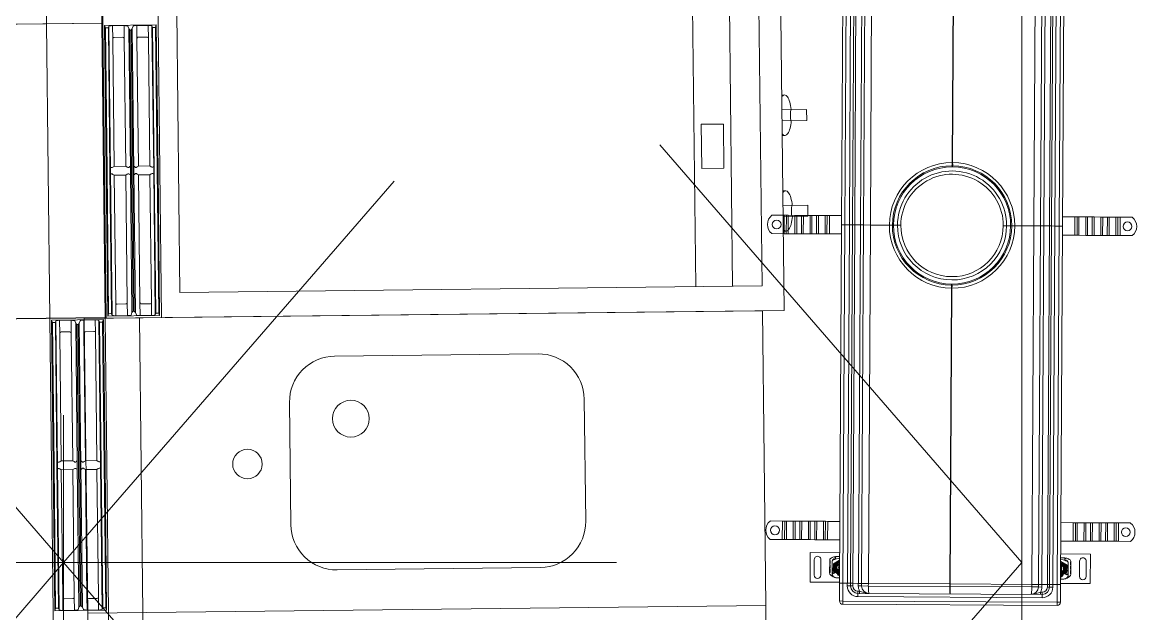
# Model space of a CAD drawing. Header units: millimetres. Extents: x -34838 to 729576, y -214038 to 121482.
# Drawn here: x 575730 to 577242, y -91217 to -90414 of the extents above; entities that cross this region are included whole.
import ezdxf

# ---------------------------------------------------------------- set-up
doc = ezdxf.new("R2010")
doc.units = ezdxf.units.MM
doc.header["$MEASUREMENT"] = 0
doc.linetypes.add('ШТРИХОВА 1_2', pattern=[1300, 750, -550])
doc.layers.add('0_Ном._пера__1', color=7, linetype='Continuous', lineweight=13)

msp = doc.modelspace()

# ---------------------------------------------------------------- linework, layer by layer
at = {"layer": '0_Ном._пера__1', "color": 7, "linetype": 'ШТРИХОВА 1_2', "lineweight": 13}
for p, q in [((574486.2, -89647.6), (575786.2, -91147.6)), ((575786.2, -89647.6), (575786.2, -91147.6)), ((575786.2, -89647.6), (575786.2, -91147.6)), ((577086.2, -91147.6), (575786.2, -89647.6)), ((577086.2, -89647.6), (575786.2, -91147.6)), ((577086.2, -91147.6), (577086.2, -89647.6)), ((575786.2, -91147.6), (574486.2, -91147.6)), ((574486.2, -92647.6), (575786.2, -91147.6)), ((575786.2, -91147.6), (574486.2, -91147.6)), ((575786.2, -92647.6), (575786.2, -91147.6)), ((575786.2, -92647.6), (575786.2, -91147.6)), ((575786.2, -91147.6), (577086.2, -91147.6)), ((577086.2, -91147.6), (575786.2, -92647.6)), ((577086.2, -92647.6), (575786.2, -91147.6)), ((575786.2, -91147.6), (577086.2, -91147.6)), ((577086.2, -91147.6), (577086.2, -92647.6))]:
    msp.add_line(p, q, dxfattribs=at)
at = {"layer": '0_Ном._пера__1', "color": 7, "linetype": 'Continuous', "lineweight": 13}
for p, q in [((576844.3, -90202.9), (576841.6, -90689.3)), ((576846.3, -90689.4), (576849, -90202.9)), ((576855, -90202.9), (576852.3, -90689.4)), ((576856.6, -90689.4), (576859.3, -90202.9)), ((576859.5, -90689.4), (576862.2, -90203)), ((576870, -90203), (576867.3, -90689.5)), ((576871.6, -90689.5), (576874.3, -90203)), ((576880.8, -90689.6), (576883.5, -90203.1)), ((576994.1, -90203.7), (576991.8, -90604.8)), ((576992.4, -90604.8), (576994.6, -90203.7)), ((577105.2, -90204.3), (577102.5, -90690.8)), ((577114.3, -90204.4), (577111.6, -90690.8)), ((577116, -90690.9), (577118.7, -90204.4)), ((577126.4, -90204.4), (577123.7, -90690.9)), ((577129.3, -90204.4), (577126.6, -90690.9)), ((577131, -90691), (577133.7, -90204.5)), ((577139.7, -90204.5), (577137, -90691)), ((577141.6, -90691), (577144.3, -90204.5)), ((575939.6, -90401), (575944, -90781)), ((576639.6, -90393.1), (576643.9, -90773)), ((576689.6, -90392.5), (576693.9, -90772.5)), ((576729.6, -90392), (576733.9, -90772)), ((576651.4, -90552.9), (576681.4, -90552.6)), ((576681.4, -90552.6), (576682.1, -90612.6)), ((576652.1, -90612.9), (576651.4, -90552.9)), ((576682.1, -90612.6), (576652.1, -90612.9)), ((576991.8, -90610.7), (576991.8, -90609.2)), ((576992.3, -90610.7), (576992.3, -90609.2)), ((576747.2, -90676.3), (576763.7, -90676.4)), ((576763.7, -90676.4), (576763.6, -90701.4)), ((576763.7, -90676.4), (576766.9, -90676.4)), ((576766.9, -90676.4), (576766.7, -90701.4)), ((576766.9, -90676.4), (576769.4, -90676.4)), ((576769.4, -90676.4), (576769.2, -90701.4)), ((576778.5, -90676.5), (576769.4, -90676.4)), ((576778.5, -90676.5), (576778.4, -90701.5)), ((576778.5, -90676.5), (576781, -90676.5)), ((576781, -90676.5), (576780.9, -90701.5)), ((576781, -90676.5), (576787.4, -90676.5)), ((576787.4, -90676.5), (576787.2, -90701.5)), ((576787.4, -90676.5), (576789.9, -90676.6)), ((576789.9, -90676.6), (576789.7, -90701.6)), ((576799.1, -90676.6), (576789.9, -90676.6)), ((576799.1, -90676.6), (576798.9, -90701.6)), ((576799.1, -90676.6), (576801.5, -90676.6)), ((576801.5, -90676.6), (576801.4, -90701.6)), ((576801.5, -90676.6), (576807.9, -90676.7)), ((576807.9, -90676.7), (576807.8, -90701.7)), ((576807.9, -90676.7), (576810.4, -90676.7)), ((576810.4, -90676.7), (576810.2, -90701.7)), ((576819.6, -90676.7), (576810.4, -90676.7)), ((576819.6, -90676.7), (576819.4, -90701.7)), ((576819.6, -90676.7), (576822, -90676.7)), ((576822, -90676.7), (576821.9, -90701.7)), ((576822, -90676.7), (576825.2, -90676.8)), ((576825.2, -90676.8), (576825.1, -90701.8)), ((576825.2, -90676.8), (576841.7, -90676.8)), ((577158.2, -90678.6), (577141.7, -90678.5)), ((577158, -90703.6), (577158.2, -90678.6)), ((577161.4, -90678.6), (577158.2, -90678.6)), ((577161.2, -90703.6), (577161.4, -90678.6)), ((577163.8, -90678.6), (577161.4, -90678.6)), ((577163.7, -90703.6), (577163.8, -90678.6)), ((577163.8, -90678.6), (577173, -90678.7)), ((577172.9, -90703.7), (577173, -90678.7)), ((577175.5, -90678.7), (577173, -90678.7)), ((577175.4, -90703.7), (577175.5, -90678.7)), ((577181.9, -90678.7), (577175.5, -90678.7)), ((577181.7, -90703.7), (577181.9, -90678.7)), ((577184.3, -90678.7), (577181.9, -90678.7)), ((577184.2, -90703.7), (577184.3, -90678.7)), ((577184.3, -90678.7), (577193.5, -90678.8)), ((577193.4, -90703.8), (577193.5, -90678.8)), ((577196, -90678.8), (577193.5, -90678.8)), ((577195.9, -90703.8), (577196, -90678.8)), ((577202.4, -90678.8), (577196, -90678.8)), ((577202.2, -90703.8), (577202.4, -90678.8)), ((577204.8, -90678.9), (577202.4, -90678.8)), ((577204.7, -90703.9), (577204.8, -90678.9)), ((577204.8, -90678.9), (577214, -90678.9)), ((577213.9, -90703.9), (577214, -90678.9)), ((577216.5, -90678.9), (577214, -90678.9)), ((577216.4, -90703.9), (577216.5, -90678.9)), ((577219.7, -90678.9), (577216.5, -90678.9)), ((577219.6, -90703.9), (577219.7, -90678.9)), ((577236.2, -90679), (577219.7, -90678.9)), ((576747.1, -90701.3), (576763.6, -90701.4)), ((576763.6, -90701.4), (576766.7, -90701.4)), ((576766.7, -90701.4), (576769.2, -90701.4)), ((576778.4, -90701.5), (576769.2, -90701.4)), ((576778.4, -90701.5), (576780.9, -90701.5)), ((576780.9, -90701.5), (576787.2, -90701.5)), ((576787.2, -90701.5), (576789.7, -90701.6)), ((576798.9, -90701.6), (576789.7, -90701.6)), ((576798.9, -90701.6), (576801.4, -90701.6)), ((576801.4, -90701.6), (576807.8, -90701.7)), ((576807.8, -90701.7), (576810.2, -90701.7)), ((576819.4, -90701.7), (576810.2, -90701.7)), ((576819.4, -90701.7), (576821.9, -90701.7)), ((576821.9, -90701.7), (576825.1, -90701.8)), ((576825.1, -90701.8), (576841.6, -90701.8)), ((576841.6, -90689.3), (576838.9, -91175.8)), ((576841.6, -90689.3), (576846.3, -90689.4)), ((576846.3, -90689.4), (576841.6, -90689.3)), ((576843.6, -91175.9), (576846.3, -90689.4)), ((576852.3, -90689.4), (576846.3, -90689.4)), ((576846.3, -90689.4), (576852.3, -90689.4)), ((576852.3, -90689.4), (576849.6, -91175.9)), ((576852.3, -90689.4), (576856.6, -90689.4)), ((576856.6, -90689.4), (576852.3, -90689.4)), ((576853.9, -91175.9), (576856.6, -90689.4)), ((576859.5, -90689.4), (576856.6, -90689.4)), ((576856.6, -90689.4), (576859.5, -90689.4)), ((576856.8, -91175.9), (576859.5, -90689.4)), ((576867.3, -90689.5), (576859.5, -90689.4)), ((576859.5, -90689.4), (576867.3, -90689.5)), ((576867.3, -90689.5), (576864.6, -91176)), ((576867.3, -90689.5), (576871.6, -90689.5)), ((576871.6, -90689.5), (576867.3, -90689.5)), ((576868.9, -91176), (576871.6, -90689.5)), ((576880.8, -90689.6), (576871.6, -90689.5)), ((576871.6, -90689.5), (576880.8, -90689.6)), ((576878.1, -91176.1), (576880.8, -90689.6)), ((576906.5, -90689.7), (576880.8, -90689.6)), ((576880.8, -90689.6), (576906.5, -90689.7)), ((576912.1, -90689.7), (576910.6, -90689.7)), ((576910.6, -90689.7), (576912.1, -90689.7)), ((576917.6, -90689.8), (576912.1, -90689.7)), ((576912.1, -90689.7), (576917.6, -90689.8)), ((576917.6, -90689.8), (576922.1, -90689.8)), ((576922.1, -90689.8), (576917.6, -90689.8)), ((577061.1, -90690.6), (577065.6, -90690.6)), ((577065.6, -90690.6), (577061.1, -90690.6)), ((577071.1, -90690.6), (577065.6, -90690.6)), ((577065.6, -90690.6), (577071.1, -90690.6)), ((577072.6, -90690.6), (577071.1, -90690.6)), ((577071.1, -90690.6), (577072.6, -90690.6)), ((577102.5, -90690.8), (577076.7, -90690.7)), ((577076.7, -90690.7), (577102.5, -90690.8)), ((577102.5, -90690.8), (577099.8, -91177.3)), ((577111.6, -90690.8), (577102.5, -90690.8)), ((577102.5, -90690.8), (577111.6, -90690.8)), ((577111.6, -90690.8), (577108.9, -91177.3)), ((577111.6, -90690.8), (577116, -90690.9)), ((577116, -90690.9), (577111.6, -90690.8)), ((577113.3, -91177.4), (577116, -90690.9)), ((577123.7, -90690.9), (577116, -90690.9)), ((577116, -90690.9), (577123.7, -90690.9)), ((577123.7, -90690.9), (577121, -91177.4)), ((577126.6, -90690.9), (577123.7, -90690.9)), ((577123.7, -90690.9), (577126.6, -90690.9)), ((577126.6, -90690.9), (577123.9, -91177.4)), ((577126.6, -90690.9), (577131, -90691)), ((577131, -90691), (577126.6, -90690.9)), ((577128.3, -91177.4), (577131, -90691)), ((577137, -90691), (577131, -90691)), ((577131, -90691), (577137, -90691)), ((577137, -90691), (577134.3, -91177.5)), ((577137, -90691), (577141.6, -90691)), ((577141.6, -90691), (577137, -90691)), ((577138.9, -91177.5), (577141.6, -90691)), ((577158, -90703.6), (577141.6, -90703.5)), ((577161.2, -90703.6), (577158, -90703.6)), ((577163.7, -90703.6), (577161.2, -90703.6)), ((577163.7, -90703.6), (577172.9, -90703.7)), ((577175.4, -90703.7), (577172.9, -90703.7)), ((577181.7, -90703.7), (577175.4, -90703.7)), ((577184.2, -90703.7), (577181.7, -90703.7)), ((577184.2, -90703.7), (577193.4, -90703.8)), ((577195.9, -90703.8), (577193.4, -90703.8)), ((577202.2, -90703.8), (577195.9, -90703.8)), ((577204.7, -90703.9), (577202.2, -90703.8)), ((577204.7, -90703.9), (577213.9, -90703.9)), ((577216.4, -90703.9), (577213.9, -90703.9)), ((577219.6, -90703.9), (577216.4, -90703.9)), ((577236, -90704), (577219.6, -90703.9)), ((576733.9, -90772), (575944, -90781)), ((576990.9, -90775.5), (576988.7, -91176.7)), ((576989.2, -91176.7), (576991.4, -90775.5)), ((576991, -90769.7), (576990.9, -90771.2)), ((576991.4, -90769.7), (576991.4, -90771.2)), ((576744.9, -91091.3), (576761.4, -91091.4)), ((576761.4, -91091.4), (576761.3, -91116.4)), ((576761.4, -91091.4), (576764.6, -91091.4)), ((576764.6, -91091.4), (576764.4, -91116.4)), ((576764.6, -91091.4), (576767.1, -91091.4)), ((576767.1, -91091.4), (576766.9, -91116.4)), ((576776.2, -91091.5), (576767.1, -91091.4)), ((576776.2, -91091.5), (576776.1, -91116.5)), ((576776.2, -91091.5), (576778.7, -91091.5)), ((576778.7, -91091.5), (576778.6, -91116.5)), ((576778.7, -91091.5), (576785.1, -91091.5)), ((576785.1, -91091.5), (576784.9, -91116.5)), ((576785.1, -91091.5), (576787.6, -91091.6)), ((576787.6, -91091.6), (576787.4, -91116.6)), ((576796.8, -91091.6), (576787.6, -91091.6)), ((576796.8, -91091.6), (576796.6, -91116.6)), ((576796.8, -91091.6), (576799.2, -91091.6)), ((576799.2, -91091.6), (576799.1, -91116.6)), ((576799.2, -91091.6), (576805.6, -91091.7)), ((576805.6, -91091.7), (576805.5, -91116.7)), ((576805.6, -91091.7), (576808.1, -91091.7)), ((576808.1, -91091.7), (576807.9, -91116.7)), ((576817.3, -91091.7), (576808.1, -91091.7)), ((576817.3, -91091.7), (576817.1, -91116.7)), ((576817.3, -91091.7), (576819.7, -91091.7)), ((576819.7, -91091.7), (576819.6, -91116.7)), ((576819.7, -91091.7), (576822.9, -91091.8)), ((576822.9, -91091.8), (576822.8, -91116.8)), ((576822.9, -91091.8), (576839.4, -91091.8)), ((577155.9, -91093.6), (577139.4, -91093.5)), ((577155.7, -91118.6), (577155.9, -91093.6)), ((577159.1, -91093.6), (577155.9, -91093.6)), ((577158.9, -91118.6), (577159.1, -91093.6)), ((577161.5, -91093.6), (577159.1, -91093.6)), ((577161.4, -91118.6), (577161.5, -91093.6)), ((577161.5, -91093.6), (577170.7, -91093.7)), ((577170.6, -91118.7), (577170.7, -91093.7)), ((577173.2, -91093.7), (577170.7, -91093.7)), ((577173.1, -91118.7), (577173.2, -91093.7)), ((577179.6, -91093.7), (577173.2, -91093.7)), ((577179.4, -91118.7), (577179.6, -91093.7)), ((577182, -91093.7), (577179.6, -91093.7)), ((577181.9, -91118.7), (577182, -91093.7)), ((577182, -91093.7), (577191.2, -91093.8)), ((577191.1, -91118.8), (577191.2, -91093.8)), ((577193.7, -91093.8), (577191.2, -91093.8)), ((577193.6, -91118.8), (577193.7, -91093.8)), ((577200.1, -91093.8), (577193.7, -91093.8)), ((577199.9, -91118.8), (577200.1, -91093.8)), ((577202.5, -91093.9), (577200.1, -91093.8)), ((577202.4, -91118.9), (577202.5, -91093.9)), ((577202.5, -91093.9), (577211.7, -91093.9)), ((577211.6, -91118.9), (577211.7, -91093.9)), ((577214.2, -91093.9), (577211.7, -91093.9)), ((577214.1, -91118.9), (577214.2, -91093.9)), ((577217.4, -91093.9), (577214.2, -91093.9)), ((577217.3, -91118.9), (577217.4, -91093.9)), ((577233.9, -91094), (577217.4, -91093.9)), ((576744.8, -91116.3), (576761.3, -91116.4)), ((576761.3, -91116.4), (576764.4, -91116.4)), ((576764.4, -91116.4), (576766.9, -91116.4)), ((576776.1, -91116.5), (576766.9, -91116.4)), ((576776.1, -91116.5), (576778.6, -91116.5)), ((576778.6, -91116.5), (576784.9, -91116.5)), ((576784.9, -91116.5), (576787.4, -91116.6)), ((576796.6, -91116.6), (576787.4, -91116.6)), ((576796.6, -91116.6), (576799.1, -91116.6)), ((576799.1, -91116.6), (576805.5, -91116.7)), ((576805.5, -91116.7), (576807.9, -91116.7)), ((576817.1, -91116.7), (576807.9, -91116.7)), ((576817.1, -91116.7), (576819.6, -91116.7)), ((576819.6, -91116.7), (576822.8, -91116.8)), ((576822.8, -91116.8), (576839.3, -91116.8)), ((577155.7, -91118.6), (577139.3, -91118.5)), ((577158.9, -91118.6), (577155.7, -91118.6)), ((577161.4, -91118.6), (577158.9, -91118.6)), ((577161.4, -91118.6), (577170.6, -91118.7)), ((577173.1, -91118.7), (577170.6, -91118.7)), ((577179.4, -91118.7), (577173.1, -91118.7)), ((577181.9, -91118.7), (577179.4, -91118.7)), ((577181.9, -91118.7), (577191.1, -91118.8)), ((577193.6, -91118.8), (577191.1, -91118.8)), ((577199.9, -91118.8), (577193.6, -91118.8)), ((577202.4, -91118.9), (577199.9, -91118.8)), ((577202.4, -91118.9), (577211.6, -91118.9)), ((577214.1, -91118.9), (577211.6, -91118.9)), ((577217.3, -91118.9), (577214.1, -91118.9)), ((577233.7, -91119), (577217.3, -91118.9)), ((576799.2, -91134.1), (576798.9, -91174.1)), ((576839.2, -91134.3), (576799.2, -91134.1)), ((576839.1, -91141.6), (576833, -91143.2)), ((577139.2, -91136), (577179.2, -91136.2)), ((577179.2, -91136.2), (577178.9, -91176.2)), ((576804.5, -91164.6), (576804.6, -91143.7)), ((576813.6, -91143.7), (576813.5, -91164.7)), ((576825.6, -91143.9), (576825.5, -91162.2)), ((576825.5, -91151.9), (576826, -91151.9)), ((576825.5, -91154.3), (576826, -91154.3)), ((576825.5, -91154.3), (576826, -91154.4)), ((576825.5, -91155), (576826, -91155)), ((576825.5, -91155.1), (576826, -91155.1)), ((576825.5, -91156.7), (576826, -91156.7)), ((576825.5, -91157.6), (576826, -91157.6)), ((576825.6, -91145), (576826.1, -91145)), ((576825.6, -91145), (576826.1, -91145)), ((576825.6, -91145.9), (576826.1, -91145.9)), ((576825.6, -91145.9), (576826.1, -91145.9)), ((576825.6, -91145.9), (576826.1, -91145.9)), ((576825.6, -91146.2), (576826.1, -91146.2)), ((576825.6, -91147.1), (576826.1, -91147.1)), ((576825.6, -91148), (576826.1, -91148)), ((576825.6, -91148.3), (576826.1, -91148.3)), ((576825.6, -91148.3), (576826.1, -91148.3)), ((576825.6, -91148.3), (576826.1, -91148.3)), ((576825.6, -91149.2), (576826.1, -91149.2)), ((576825.6, -91149.2), (576826.1, -91149.2)), ((576825.6, -91151), (576826.1, -91151)), ((576826, -91155), (576826.1, -91151)), ((576826, -91155), (576826, -91155.1)), ((576826, -91161.2), (576826, -91156.7)), ((576826.1, -91147.1), (576826.1, -91145)), ((576826.1, -91149.2), (576826.1, -91147.1)), ((576829, -91155), (576829.1, -91145.4)), ((576829, -91161), (576829, -91155)), ((576829.1, -91145.5), (576829.1, -91155)), ((576829.1, -91155), (576829.1, -91155.6)), ((576829.1, -91155.6), (576829.1, -91160.5)), ((576830.8, -91143.4), (576830.3, -91143.6)), ((576830.5, -91144), (576832.3, -91143.4)), ((576831.1, -91149.7), (576831, -91158.9)), ((576839.1, -91145.1), (576831.1, -91149.7)), ((576832.7, -91143.3), (576832.3, -91143.4)), ((576833.7, -91149.7), (576833.5, -91154.1)), ((576833.5, -91154.3), (576833.5, -91156.9)), ((576833.5, -91156.9), (576833.5, -91156.9)), ((576834, -91157.4), (576833.5, -91157.9)), ((576834, -91154.1), (576834.2, -91149.7)), ((576834, -91156.9), (576834, -91154.3)), ((576834, -91156.9), (576834, -91156.9)), ((576834, -91158), (576834, -91157.4)), ((576838, -91158.2), (576838.1, -91150.5)), ((577139.1, -91143.3), (577145.3, -91144.9)), ((577139.1, -91146.8), (577147.1, -91151.4)), ((577140, -91159.9), (577140.1, -91152.1)), ((577144.1, -91155.8), (577143.9, -91151.5)), ((577144.1, -91158.6), (577144.1, -91156)), ((577144.4, -91151.4), (577144.6, -91155.8)), ((577144.6, -91156), (577144.6, -91158.6)), ((577145.5, -91145), (577145.9, -91145.2)), ((577147.7, -91145.8), (577145.9, -91145.2)), ((577147.1, -91151.4), (577147, -91160.7)), ((577147.4, -91145.2), (577147.9, -91145.4)), ((577149, -91147.2), (577149, -91156.8)), ((577149, -91156.8), (577149, -91157.4)), ((577149, -91157.4), (577149, -91162.3)), ((577149.1, -91156.7), (577149.1, -91147.2)), ((577149.1, -91162.7), (577149.1, -91156.7)), ((577152.6, -91146.8), (577152.1, -91146.8)), ((577152.1, -91148.9), (577152.1, -91146.8)), ((577152.6, -91146.8), (577152.1, -91146.8)), ((577152.6, -91147.7), (577152.1, -91147.7)), ((577152.6, -91147.7), (577152.1, -91147.7)), ((577152.6, -91147.7), (577152.1, -91147.7)), ((577152.6, -91148), (577152.1, -91148)), ((577152.6, -91148.9), (577152.1, -91148.9)), ((577152.1, -91151), (577152.1, -91148.9)), ((577152.6, -91149.8), (577152.1, -91149.8)), ((577152.6, -91150.1), (577152.1, -91150.1)), ((577152.6, -91150.1), (577152.1, -91150.1)), ((577152.6, -91150.1), (577152.1, -91150.1)), ((577152.6, -91151), (577152.1, -91151)), ((577152.6, -91151), (577152.1, -91151)), ((577152.1, -91156.8), (577152.1, -91152.8)), ((577152.6, -91152.8), (577152.1, -91152.8)), ((577152.6, -91153.7), (577152.1, -91153.7)), ((577152.6, -91156.1), (577152.1, -91156.1)), ((577152.6, -91156.2), (577152.1, -91156.2)), ((577152.1, -91156.8), (577152.1, -91156.9)), ((577152.6, -91156.8), (577152.1, -91156.8)), ((577152.6, -91156.9), (577152.1, -91156.9)), ((577152.6, -91145.8), (577152.6, -91164)), ((577164.6, -91145.6), (577164.5, -91166.6)), ((577173.5, -91166.7), (577173.6, -91145.7)), ((576825.5, -91160.3), (576826, -91160.3)), ((576825.5, -91161.2), (576826, -91161.2)), ((576828.9, -91166.2), (576829, -91161)), ((576829.1, -91160.5), (576829.1, -91163.1)), ((576831, -91158.9), (576839, -91163.6)), ((576831.4, -91161.5), (576833.7, -91159.2)), ((576836, -91157.7), (576831.5, -91162)), ((576834, -91158.5), (576834, -91158)), ((576836.8, -91161.6), (576836.7, -91163.5)), ((576837.2, -91163.5), (576837.3, -91161.6)), ((577147, -91160.7), (577139, -91165.3)), ((577140.7, -91165.2), (577140.8, -91163.2)), ((577141.3, -91163.2), (577141.2, -91165.2)), ((577142.1, -91159.4), (577146.5, -91163.8)), ((577144.1, -91158.6), (577144.1, -91158.6)), ((577144.1, -91159.7), (577144.1, -91159.1)), ((577144.1, -91159.1), (577144.6, -91159.7)), ((577144.1, -91160.2), (577144.1, -91159.7)), ((577146.6, -91163.2), (577144.4, -91160.9)), ((577144.6, -91158.6), (577144.6, -91158.7)), ((577149, -91162.3), (577148.9, -91164.9)), ((577149, -91167.9), (577149.1, -91162.7)), ((577152.1, -91163), (577152.1, -91158.5)), ((577152.6, -91158.5), (577152.1, -91158.5)), ((577152.6, -91159.4), (577152.1, -91159.4)), ((577152.6, -91162.1), (577152.1, -91162.1)), ((577152.6, -91163), (577152.1, -91163)), ((576798.9, -91174.1), (576838.9, -91174.3)), ((576838.9, -91175.8), (576838.8, -91199.8)), ((576838.9, -91175.8), (576843.4, -91175.9)), ((576843.3, -91199.9), (576843.4, -91175.9)), ((576849.4, -91175.9), (576843.4, -91175.9)), ((576853.9, -91175.9), (576849.4, -91175.9)), ((576849.4, -91179.4), (576849.4, -91175.9)), ((576853.9, -91179.4), (576849.4, -91179.4)), ((576853.9, -91175.9), (576853.9, -91179.4)), ((576853.9, -91175.9), (576856.9, -91175.9)), ((576853.9, -91179.4), (576856.9, -91179.4)), ((576864.4, -91176), (576856.9, -91175.9)), ((576856.9, -91175.9), (576856.9, -91179.4)), ((576863.9, -91189.5), (576863.9, -91186.5)), ((576863.9, -91186.5), (576866.2, -91186.5)), ((576868.9, -91176), (576864.4, -91176)), ((576864.4, -91179.5), (576864.4, -91176)), ((576868.9, -91179.5), (576864.4, -91179.5)), ((576866.2, -91189.5), (576866.2, -91186.5)), ((576868.9, -91176), (576868.9, -91179.5)), ((576868.9, -91179.5), (576878, -91179.6)), ((576872.6, -91176), (576878.1, -91176.1)), ((576878.1, -91176.1), (576878, -91179.6)), ((576878, -91179.6), (576988.6, -91180.2)), ((576988.7, -91176.7), (576878.1, -91176.1)), ((576988.6, -91180.2), (576988.7, -91176.7)), ((576989.2, -91180.2), (576988.6, -91180.2)), ((576988.7, -91176.7), (576989.2, -91176.7)), ((576989.2, -91176.7), (577099.8, -91177.3)), ((576989.2, -91176.7), (576989.2, -91180.2)), ((577099.8, -91180.8), (576989.2, -91180.2)), ((577105.3, -91177.3), (577099.8, -91177.3)), ((577099.8, -91177.3), (577099.8, -91180.8)), ((577108.9, -91180.8), (577099.8, -91180.8)), ((577108.9, -91177.3), (577113.4, -91177.4)), ((577108.9, -91177.3), (577108.9, -91180.8)), ((577108.9, -91180.8), (577113.4, -91180.9)), ((577111.6, -91190.9), (577111.6, -91187.9)), ((577113.9, -91187.9), (577111.6, -91187.9)), ((577113.4, -91177.4), (577120.9, -91177.4)), ((577113.4, -91180.9), (577113.4, -91177.4)), ((577113.9, -91190.9), (577113.9, -91187.9)), ((577123.9, -91177.4), (577120.9, -91177.4)), ((577120.9, -91177.4), (577120.9, -91180.9)), ((577123.9, -91180.9), (577120.9, -91180.9)), ((577128.4, -91177.4), (577123.9, -91177.4)), ((577123.9, -91180.9), (577123.9, -91177.4)), ((577128.4, -91180.9), (577123.9, -91180.9)), ((577128.4, -91177.4), (577134.4, -91177.5)), ((577128.4, -91177.4), (577128.4, -91180.9)), ((577134.4, -91177.5), (577134.3, -91201.5)), ((577134.4, -91177.5), (577138.9, -91177.5)), ((577138.8, -91201.5), (577138.9, -91177.5)), ((577178.9, -91176.2), (577138.9, -91176)), ((576843.3, -91199.9), (576838.8, -91199.8)), ((576843.3, -91199.9), (577134.3, -91201.5)), ((576843.3, -91199.9), (576843.3, -91204.4)), ((576863.9, -91189.5), (576863.8, -91194)), ((577113.8, -91195.4), (576863.8, -91194)), ((576863.9, -91189.5), (577113.9, -91190.9)), ((577113.8, -91195.4), (577113.9, -91190.9)), ((577138.8, -91201.5), (577134.3, -91201.5)), ((577134.3, -91206), (577134.3, -91201.5)), ((577134.3, -91206), (576843.3, -91204.4))]:
    msp.add_line(p, q, dxfattribs=at)
for points in [[(576763.8, -90805.7), (575843.9, -90816.1), (575830.3, -89616.2), (576750.2, -89605.7)], [(576763.8, -90805.7), (575843.9, -90816.1), (575830.3, -89616.2), (576750.2, -89605.7)], [(574918, -90426.6), (575837.9, -90415.5), (575828.2, -89615.5), (574908.3, -89626.7)], [(574918, -90426.3), (575837.9, -90415.8), (575842.4, -90815.8), (574922.5, -90826.2)], [(576734.3, -90806), (575814.3, -90816.5), (575818.9, -91216.4), (576738.8, -91206)], [(574922.5, -90825.6), (575842.4, -90815.1), (575851.5, -91615.1), (574931.6, -91625.5)], [(576743.4, -91606), (575823.4, -91616.4), (575818.9, -91216.4), (576738.8, -91206)]]:
    msp.add_lwpolyline(points, close=True, dxfattribs=at)
for points in [[(575905.3, -89615.3), (575914.3, -90415.3)], [(575753.2, -89616.5), (575762.9, -90416.4)], [(575767.4, -90816.6), (575762.9, -90416.7)], [(575914.3, -90415.3), (575918.9, -90815.3)], [(575914.3, -90615.3), (575912, -90418), (575841.7, -90418.8)], [(575841.7, -90418.8), (575844, -90616.1)], [(575841.7, -90418.8), (575842.9, -90422), (575843.6, -90422.2), (575845, -90422.2), (575846.3, -90422.1), (575846.9, -90421.9), (575847.7, -90419.9), (575848.1, -90419.7), (575849.3, -90419.4), (575850.9, -90419.3), (575868.3, -90419)], [(575842.9, -90422), (575845.1, -90616.1)], [(575846.9, -90421.9), (575849.1, -90616)], [(575847.7, -90419.9), (575849.9, -90616)], [(575868.3, -90419), (575870.2, -90419.2), (575871.7, -90419.2), (575872.9, -90419.4), (575873.3, -90419.7), (575874.6, -90423.1), (575875, -90423.7), (575876.1, -90425), (575877, -90425)], [(575868.3, -90419), (575868.5, -90436.8)], [(575874.6, -90423.1), (575876.8, -90615.7)], [(575876.1, -90425), (575878.3, -90615.7)], [(575885.5, -90418.8), (575883.6, -90419), (575882.1, -90419.1), (575880.8, -90419.3), (575880.5, -90419.6), (575879.3, -90423), (575878.9, -90423.6), (575877.8, -90424.9), (575877, -90425)], [(575877.8, -90424.9), (575879.9, -90615.7)], [(575879.3, -90423), (575881.5, -90615.7)], [(575912, -90418), (575910.9, -90421.2), (575910.3, -90421.4), (575908.9, -90421.5), (575907.5, -90421.4), (575906.9, -90421.3), (575906.1, -90419.3), (575905.7, -90419), (575904.5, -90418.8), (575902.9, -90418.7), (575885.5, -90418.8)], [(575885.5, -90418.8), (575885.7, -90436.6)], [(575906.1, -90419.3), (575908.4, -90615.4)], [(575906.9, -90421.3), (575909.1, -90615.4)], [(575910.9, -90421.2), (575913.1, -90615.3)], [(576760.5, -90513.2), (576764.2, -90513.1)], [(576794.2, -90532.8), (576760.7, -90533.2)], [(576794.2, -90532.8), (576794.4, -90547.8), (576760.9, -90548.2)], [(576761.1, -90568.2), (576764.8, -90568.1)], [(575846.2, -90813.4), (575844, -90616.1)], [(575847.3, -90810.2), (575845.1, -90616.1)], [(575914.3, -90615.3), (575916.5, -90812.6), (575846.2, -90813.4)], [(575851.4, -90810.2), (575849.1, -90616)], [(575852.1, -90812.1), (575849.9, -90616)], [(575878.9, -90808.4), (575876.8, -90615.7)], [(575880.5, -90806.5), (575878.3, -90615.7)], [(575882.1, -90806.5), (575879.9, -90615.7)], [(575883.7, -90808.3), (575881.5, -90615.7)], [(575910.6, -90811.5), (575908.4, -90615.4)], [(575911.3, -90809.5), (575909.1, -90615.4)], [(575915.3, -90809.4), (575913.1, -90615.3)], [(576762, -90643.2), (576765.7, -90643.1)], [(576795.8, -90677.8), (576795.7, -90662.8), (576762.2, -90663.2)], [(576795.8, -90677.8), (576762.4, -90678.2)], [(576762.6, -90698.2), (576766.3, -90698.1)], [(575889.9, -90812.4), (575889.7, -90794.6)], [(575905.6, -90812.2), (575905.4, -90794.4)], [(575857.1, -90812.8), (575856.9, -90795)], [(575872.8, -90812.6), (575872.6, -90794.8)], [(575872.8, -90812.6), (575874.7, -90812.4), (575876.2, -90812.3), (575877.4, -90812.1), (575877.8, -90811.8), (575878.9, -90808.4), (575879.4, -90807.8), (575880.5, -90806.5), (575881.3, -90806.5)], [(575889.9, -90812.4), (575888, -90812.3), (575886.5, -90812.2), (575885.3, -90812), (575884.9, -90811.7), (575883.7, -90808.3), (575883.2, -90807.7), (575882.1, -90806.5), (575881.3, -90806.5)], [(575916.5, -90812.6), (575915.3, -90809.4), (575914.7, -90809.2), (575913.3, -90809.2), (575911.9, -90809.3), (575911.3, -90809.5), (575910.6, -90811.5), (575910.1, -90811.7), (575908.9, -90812), (575907.4, -90812.2), (575889.9, -90812.4)], [(575776.5, -91615.9), (575767.4, -90816)], [(575772, -91015.9), (575769.8, -90818.7), (575840.1, -90817.9)], [(575769.8, -90818.7), (575771, -90821.8), (575771.7, -90822), (575773, -90822.1), (575774.4, -90822), (575775, -90821.8), (575775.7, -90819.8), (575776.2, -90819.5), (575777.4, -90819.3), (575779, -90819.1), (575796.4, -90818.9)], [(575771, -90821.8), (575773.2, -91015.9)], [(575775, -90821.8), (575777.2, -91015.9)], [(575775.7, -90819.8), (575778, -91015.9)], [(575780.7, -90819.1), (575780.9, -90836.8)], [(575796.4, -90818.9), (575798.3, -90819), (575799.8, -90819.1), (575801, -90819.3), (575801.4, -90819.6), (575802.7, -90822.9), (575803.1, -90823.5), (575804.2, -90824.8), (575805, -90824.8)], [(575796.4, -90818.9), (575796.6, -90836.7)], [(575802.7, -90822.9), (575804.8, -91015.6)], [(575804.2, -90824.8), (575806.4, -91015.6)], [(575813.5, -90818.7), (575811.6, -90818.8), (575810.1, -90818.9), (575808.9, -90819.2), (575808.6, -90819.5), (575807.4, -90822.9), (575807, -90823.5), (575805.9, -90824.8), (575805, -90824.8)], [(575805.9, -90824.8), (575808, -91015.5)], [(575807.4, -90822.9), (575809.6, -91015.5)], [(575840.1, -90817.9), (575839, -90821), (575838.3, -90821.3), (575837, -90821.3), (575835.6, -90821.3), (575835, -90821.1), (575834.2, -90819.1), (575833.8, -90818.9), (575832.6, -90818.7), (575831, -90818.5), (575813.5, -90818.7)], [(575813.5, -90818.7), (575813.7, -90836.5)], [(575829.2, -90818.5), (575829.4, -90836.3)], [(575834.2, -90819.1), (575836.4, -91015.2)], [(575835, -90821.1), (575837.2, -91015.2)], [(575839, -90821), (575841.2, -91015.2)], [(575840.1, -90817.9), (575842.4, -91015.1)], [(575846.2, -90813.4), (575847.3, -90810.2), (575848, -90810), (575849.4, -90809.9), (575850.7, -90810), (575851.4, -90810.2), (575852.1, -90812.2), (575852.6, -90812.4), (575853.8, -90812.6), (575855.3, -90812.8), (575872.8, -90812.6)], [(575893.9, -91215.6), (575889.3, -90815.6)], [(575772, -91015.9), (575774.3, -91213.2), (575844.6, -91212.4)], [(575775.4, -91210.1), (575773.2, -91015.9)], [(575779.4, -91210), (575777.2, -91015.9)], [(575780.2, -91212), (575778, -91015.9)], [(575807, -91208.2), (575804.8, -91015.6)], [(575808.6, -91206.3), (575806.4, -91015.6)], [(575810.2, -91206.3), (575808, -91015.5)], [(575811.8, -91208.2), (575809.6, -91015.5)], [(575838.7, -91211.3), (575836.4, -91015.2)], [(575839.4, -91209.3), (575837.2, -91015.2)], [(575843.4, -91209.3), (575841.2, -91015.2)], [(575844.6, -91212.4), (575842.4, -91015.1)], [(575800.9, -91212.4), (575800.7, -91194.6)], [(575818, -91212.2), (575817.8, -91194.4)], [(575774.3, -91213.2), (575775.4, -91210.1), (575776.1, -91209.8), (575777.5, -91209.8), (575778.8, -91209.8), (575779.4, -91210), (575780.2, -91212), (575780.7, -91212.2), (575781.9, -91212.4), (575783.4, -91212.6), (575800.9, -91212.4)], [(575800.9, -91212.4), (575802.8, -91212.2), (575804.3, -91212.2), (575805.5, -91211.9), (575805.9, -91211.6), (575807, -91208.2), (575807.5, -91207.6), (575808.6, -91206.3), (575809.4, -91206.3)], [(575818, -91212.2), (575816.1, -91212.1), (575814.6, -91212), (575813.4, -91211.8), (575813, -91211.5), (575811.8, -91208.2), (575811.3, -91207.6), (575810.2, -91206.3), (575809.4, -91206.3)], [(575844.6, -91212.4), (575843.4, -91209.3), (575842.8, -91209.1), (575841.4, -91209), (575840, -91209.1), (575839.4, -91209.3), (575838.7, -91211.3), (575838.2, -91211.6), (575837, -91211.8), (575835.5, -91212), (575818, -91212.2)], [(575893.9, -91215.6), (575898.4, -91615.6)]]:
    msp.add_lwpolyline(points, dxfattribs=at)
for points in [[(575852.6, -90419.2), (575852.8, -90437), (575854.8, -90610), (575870.5, -90609.8), (575868.5, -90436.8, 0.414214), (575866.5, -90434.8), (575854.8, -90435, 0.539248), (575852.8, -90437)], [(575901.1, -90418.7), (575901.3, -90436.4), (575903.3, -90609.4), (575887.6, -90609.6), (575885.7, -90436.6, -0.414214), (575887.6, -90434.6), (575899.3, -90434.5, -0.539248), (575901.3, -90436.4)], [(575849.4, -90610, 0.670169), (575853, -90611.1), (575854.8, -90610)], [(575875.9, -90609.7, -0.670169), (575872.3, -90610.9), (575870.5, -90609.8)], [(575882.2, -90609.7, 0.670169), (575885.8, -90610.7), (575887.6, -90609.6)], [(575908.7, -90609.4, -0.670169), (575905.1, -90610.5), (575903.3, -90609.4)], [(575849.6, -90622, -0.670169), (575853.1, -90620.9), (575854.9, -90622)], [(575876, -90621.7, 0.670169), (575872.4, -90620.7), (575870.6, -90621.8)], [(575882.4, -90621.7, -0.670169), (575886, -90620.5), (575887.8, -90621.6)], [(575908.8, -90621.4, 0.670169), (575905.2, -90620.3), (575903.4, -90621.4)], [(575777.5, -91009.9, 0.670169), (575781.1, -91010.9), (575782.9, -91009.8)], [(575777.7, -91021.9, -0.670169), (575781.2, -91020.7), (575783, -91021.8)], [(575803.9, -91009.6, -0.670169), (575800.4, -91010.7), (575798.6, -91009.6)], [(575804.1, -91021.6, 0.670169), (575800.5, -91020.5), (575798.7, -91021.6)], [(575810.3, -91009.5, 0.670169), (575813.9, -91010.6), (575815.7, -91009.5)], [(575810.5, -91021.5, -0.670169), (575814, -91020.4), (575815.8, -91021.5)], [(575833.7, -91212), (575833.5, -91194.3), (575831.5, -91021.3), (575815.8, -91021.5), (575817.8, -91194.4, 0.414214), (575819.8, -91196.4), (575831.5, -91196.3, 0.539248), (575833.5, -91194.3)], [(575836.8, -91009.2, -0.670169), (575833.2, -91010.4), (575831.4, -91009.3)], [(575836.9, -91021.2, 0.670169), (575833.3, -91020.2), (575831.5, -91021.3)], [(575785.2, -91212.6), (575785, -91194.8), (575783, -91021.8), (575798.7, -91021.6), (575800.7, -91194.6, -0.414214), (575798.7, -91196.7), (575787, -91196.8, -0.539248), (575785, -91194.8)]]:
    msp.add_lwpolyline(points, format="xyb", dxfattribs=at)
at = {"layer": '0_Ном._пера__1', "color": 7, "linetype": 'Continuous', "lineweight": 13, "flags": 128}
for points in [[(576991.5, -90609.2), (576991.8, -90609.2)], [(576992.4, -90604.8), (576992.1, -90604.8), (576991.8, -90604.8)], [(576992.3, -90609.2), (576992.1, -90609.2), (576991.8, -90609.2)], [(576991.8, -90610.7), (576992.1, -90610.7), (576992.3, -90610.7)], [(576992.3, -90609.2), (576992.7, -90609.2)], [(576910.6, -90689.7), (576910.3, -90689.7), (576909.3, -90689.7), (576908, -90689.7), (576906.5, -90689.7)], [(576906.5, -90689.7), (576908.2, -90689.7), (576909.6, -90689.7), (576910.4, -90689.7), (576910.6, -90689.7)], [(577076.7, -90690.7), (577075.1, -90690.6), (577073.7, -90690.6), (577072.9, -90690.6), (577072.6, -90690.6)], [(577072.6, -90690.6), (577073, -90690.6), (577073.9, -90690.6), (577075.2, -90690.6), (577076.7, -90690.7)], [(576990.9, -90771.2), (576990.6, -90771.2)], [(576990.9, -90771.2), (576991.2, -90771.2), (576991.4, -90771.2)], [(576990.9, -90775.5), (576991.2, -90775.5), (576991.4, -90775.5)], [(576991.4, -90769.7), (576991.2, -90769.7), (576991, -90769.7)], [(576991.8, -90771.2), (576991.4, -90771.2)], [(576831.1, -91142.1), (576831, -91142.4), (576831, -91142.7), (576830.9, -91143), (576830.9, -91143.2), (576830.9, -91143.3)], [(576833.4, -91140.9), (576833.5, -91141.2), (576833.6, -91141.8), (576833.6, -91142.3), (576833.4, -91142.5), (576833.2, -91143)], [(576834.2, -91139.5), (576833.8, -91139.8)], [(577144, -91141.2), (577144.4, -91141.5)], [(576830.5, -91159.2), (576830.6, -91149.4)], [(576830.6, -91149.4), (576839.1, -91144.5)], [(576832.8, -91143.3), (576832.7, -91143.3)], [(576832.9, -91143.2), (576832.8, -91143.3)], [(576833, -91143.2), (576832.9, -91143.2)], [(576833.5, -91156.9), (576833.5, -91157.3), (576833.5, -91157.5), (576833.5, -91157.6), (576833.5, -91157.9), (576833.5, -91157.9), (576833.5, -91157.9)], [(576834, -91157.4), (576834, -91157.4), (576834, -91157.4), (576834, -91157.2), (576834, -91157.2), (576834, -91157.1), (576834, -91156.9)], [(576834.5, -91148.4), (576836.1, -91148.6)], [(576834.6, -91149), (576834.7, -91148.8), (576834.9, -91148.6)], [(576839.1, -91146.6), (576837.3, -91146.8), (576834.8, -91148.6)], [(576836.1, -91148.6), (576836, -91148.5), (576835.4, -91148.6), (576834.9, -91148.8), (576834.8, -91148.9)], [(576835.5, -91148.8), (576835.8, -91148.8), (576836.1, -91148.9)], [(576836.1, -91149), (576835.8, -91148.9), (576835.5, -91148.8)], [(576839.1, -91147.1), (576837.6, -91147.5), (576836.1, -91148.6)], [(576836.1, -91148.6), (576839.1, -91147.1)], [(576836.2, -91148.9), (576836.1, -91148.7), (576836.1, -91148.6)], [(576836.1, -91149), (576836.1, -91148.9)], [(576836.2, -91148.9), (576839.1, -91147.7)], [(576838.1, -91150.5), (576838.1, -91149.4)], [(577147.6, -91151.1), (577139.1, -91146.2)], [(577139.1, -91148.2), (577140.8, -91148.5), (577143.3, -91150.3)], [(577139.1, -91148.7), (577140.6, -91149.1), (577142.1, -91150.3)], [(577142.1, -91150.3), (577139.1, -91148.7)], [(577142, -91150.6), (577139.1, -91149.4)], [(577140.1, -91152.1), (577140.1, -91151.1)], [(577142, -91150.6), (577142, -91150.4), (577142.1, -91150.3)], [(577142.7, -91150.5), (577142.4, -91150.5), (577142, -91150.6)], [(577142.1, -91150.7), (577142, -91150.6)], [(577143.6, -91150.2), (577142.1, -91150.3)], [(577142.1, -91150.3), (577142.2, -91150.2), (577142.8, -91150.3), (577143.3, -91150.5), (577143.4, -91150.6)], [(577142.1, -91150.7), (577142.4, -91150.6), (577142.7, -91150.5)], [(577143.6, -91150.7), (577143.4, -91150.5), (577143.3, -91150.3)], [(577144.8, -91142.6), (577144.7, -91142.9), (577144.6, -91143.5), (577144.7, -91144), (577144.8, -91144.3), (577145, -91144.7)], [(577145.3, -91144.9), (577145.4, -91145)], [(577145.3, -91144.9), (577145.3, -91145)], [(577145.4, -91145), (577145.5, -91145)], [(577147.1, -91143.9), (577147.2, -91144.2), (577147.3, -91144.4), (577147.3, -91144.8), (577147.3, -91145), (577147.3, -91145)], [(577147.5, -91161), (577147.6, -91151.1)], [(576839, -91164.2), (576830.5, -91159.2)], [(576832.6, -91167.9), (576834, -91168.3), (576835.3, -91168.5), (576836, -91168.6), (576837.3, -91168.6)], [(576838, -91159.2), (576838, -91158.2)], [(577139, -91165.8), (577147.5, -91161)], [(577140, -91160.9), (577140, -91159.9)], [(577145.4, -91169.7), (577144, -91170), (577142.6, -91170.2), (577142, -91170.3), (577140.6, -91170.3)], [(577144.1, -91159.1), (577144.1, -91159.1), (577144.1, -91159.1), (577144.1, -91159), (577144.1, -91158.9), (577144.1, -91158.8), (577144.1, -91158.6)], [(577144.6, -91158.7), (577144.6, -91159), (577144.6, -91159.2), (577144.6, -91159.3), (577144.6, -91159.6), (577144.6, -91159.7), (577144.6, -91159.7)], [(576866.2, -91186.5), (576868.9, -91187.3), (576871.9, -91188.2), (576875.2, -91189.2), (576877, -91189.5), (576877.9, -91189.5), (576878.9, -91189.6)], [(576868.9, -91176), (576869.6, -91176), (576871.6, -91176), (576873.1, -91176)], [(577111.6, -91187.9), (577108.8, -91188.6), (577105.9, -91189.5), (577102.5, -91190.4), (577100.7, -91190.7), (577099.8, -91190.8), (577098.9, -91190.8)], [(577104.7, -91177.3), (577106.3, -91177.3), (577108.3, -91177.3), (577108.9, -91177.3)]]:
    msp.add_lwpolyline(points, dxfattribs=at)
at = {"layer": '0_Ном._пера__1', "color": 7, "linetype": 'Continuous', "lineweight": 13}
for points in [[(575856.9, -90795), (575854.9, -90622), (575870.6, -90621.8), (575872.6, -90794.8, -0.414214), (575870.6, -90796.8), (575858.9, -90796.9, -0.539248)], [(575905.4, -90794.4), (575903.4, -90621.4), (575887.8, -90621.6), (575889.7, -90794.6, 0.414214), (575891.7, -90796.6), (575903.4, -90796.4, 0.539248)], [(575780.9, -90836.8), (575782.9, -91009.8), (575798.6, -91009.6), (575796.6, -90836.7, 0.414214), (575794.6, -90834.7), (575782.9, -90834.8, 0.539248)], [(575829.4, -90836.3), (575831.4, -91009.3), (575815.7, -91009.5), (575813.7, -90836.5, -0.414214), (575815.7, -90834.4), (575827.4, -90834.3, -0.539248)], [(576157.2, -91157.6), (576433.2, -91154.4, 0.414214), (576494.5, -91091.7), (576492.6, -90925.8, 0.414214), (576429.9, -90864.5), (576153.9, -90867.6, 0.414214), (576092.7, -90930.3), (576094.5, -91096.3, 0.414214)]]:
    msp.add_lwpolyline(points, format="xyb", close=True, dxfattribs=at)
for centre, radius in [((576753.6, -90688.9), 6), ((577229.6, -90691.5), 6), ((576175.9, -90952.4), 25), ((576035.6, -91014), 20), ((576751.3, -91103.9), 6), ((577227.3, -91106.5), 6)]:
    msp.add_circle(centre, radius, dxfattribs=at)
for centre, radius, start, end in [((576840, -90539.8), 67.7, 174.2887, 187.0132), ((576992, -90690.3), 85.5, 90.1201, 179.5776), ((576991.6, -90690.2), 81, 90.1201, 179.6823), ((576991.6, -90690.2), 79.5, 89.8478, 179.6823), ((576991.6, -90690.2), 79.5, 359.6823, 89.5169), ((576991.2, -90690.3), 85.5, 359.7871, 89.2445), ((576991.6, -90690.2), 81, 359.6823, 89.2445), ((576991.6, -90690.2), 74, 359.6823, 179.6823), ((576991.6, -90690.2), 69.5, 359.6823, 179.6823), ((576841.4, -90669.8), 67.7, 174.2887, 187.0132), ((576757.1, -90688.9), 16, 128.3071, 231.0575), ((577226.1, -90691.5), 16, 308.3071, 51.0575), ((576992, -90690), 85.5, 179.7871, 269.2445), ((576991.6, -90690.2), 81, 179.6823, 269.2445), ((576991.6, -90690.2), 79.5, 179.6823, 269.5169), ((576991.6, -90690.2), 74, 179.6823, 359.6823), ((576991.6, -90690.2), 69.5, 179.6823, 359.6823), ((576991.6, -90690.2), 79.5, 269.8478, 359.6823), ((576991.2, -90690), 85.5, 270.1201, 359.5776), ((576991.6, -90690.2), 81, 270.1201, 359.6823), ((576754.8, -91103.9), 16, 128.3071, 231.0575), ((577223.8, -91106.5), 16, 308.3071, 51.0575), ((576809.1, -91143.7), 4.5, 359.6823, 179.6823), ((576827.6, -91144), 2, 121.5127, 179.5197), ((576839, -91162.5), 23.8, 109.2668, 121.5127), ((576831.7, -91141.7), 1.75, 242.0861, 109.2668), ((576831.7, -91141.7), 1.95, 321.0811, 25.7341), ((576834.3, -91140.5), 1, 95.5122, 205.7341), ((576836.3, -91161.4), 22, 82.7203, 95.5122), ((577141.7, -91163.1), 22, 83.8524, 96.6443), ((577143.9, -91142.2), 1, 333.6306, 83.8524), ((577146.5, -91143.5), 1.75, 70.0979, 297.2785), ((577139, -91164.2), 23.8, 57.8519, 70.0979), ((577169.1, -91145.7), 4.5, 359.6823, 179.6823), ((576832, -91155), 3, 179.5197, 260.1141), ((576831.2, -91145.4), 2.1, 114.5358, 179.5197), ((576831.1, -91145.5), 2, 113.9734, 179.6823), ((576831.1, -91145.9), 2, 108.4125, 179.6823), ((576832, -91155), 2.9, 179.6823, 260.2767), ((576839, -91162.5), 20.9, 112.7875, 114.5354), ((576830.9, -91143.7), 0.3, 69.7509, 113.9734), ((576831.7, -91141.7), 1.89, 249.7509, 288.4125), ((576839.1, -91154.3), 7.8, 89.6823, 269.6823), ((576839.1, -91154.3), 7.65, 89.6823, 269.6823), ((576832.9, -91150.1), 8, 260.1141, 299.8869), ((576839.1, -91154.3), 6.94, 89.6823, 269.6823), ((576832.4, -91142.3), 1, 288.4125, 321.0811), ((576839.1, -91154.3), 6, 89.6823, 269.6823), ((576839.1, -91154.3), 5.55, 177.3899, 179.6823), ((576835.2, -91149.8), 1.5, 74.3829, 177.3899), ((576839.1, -91154.3), 5.05, 177.3899, 179.6823), ((576839.1, -91154.3), 5.05, 179.6823, 221.5376), ((576839.1, -91154.3), 5, 89.6823, 269.6823), ((576839.1, -91154.3), 5, 101.2193, 258.1454), ((576835.2, -91149.8), 1, 74.353, 177.3899), ((576839.1, -91154.3), 4.19, 89.6823, 269.6823), ((576839.1, -91154.3), 4, 104.1598, 255.2048), ((576839.1, -91160.9), 4.5, 119.8869, 134.4979), ((576839.1, -91160.9), 4.5, 90.8414, 119.8869), ((576839.1, -91154.3), 1.5, 89.6823, 269.6823), ((576839.1, -91154.3), 1.4, 89.6823, 269.6823), ((576839.1, -91154.3), 5, 89.6823, 101.2193), ((577139, -91156), 7.8, 269.6823, 89.6823), ((577139, -91156), 7.65, 269.6823, 89.6823), ((577139, -91156), 6.94, 269.6823, 89.6823), ((577139, -91156), 6, 269.6823, 89.6823), ((577139, -91156), 5, 269.6823, 89.6823), ((577139, -91156), 4.19, 269.6823, 89.6823), ((577139, -91156), 1.5, 269.6823, 89.6823), ((577139, -91156), 1.4, 269.6823, 89.6823), ((577139, -91156), 5, 78.1454, 89.6823), ((577139, -91156), 5, 281.2193, 78.1453), ((577139, -91156), 4, 284.1598, 75.2048), ((577142.9, -91151.5), 1.5, 1.9748, 104.9817), ((577142.9, -91151.5), 1, 1.9747, 105.0116), ((577139, -91156), 5.05, 317.827, 359.6823), ((577139, -91156), 5.05, 359.6823, 1.9748), ((577146.6, -91143.5), 1.95, 153.6306, 218.2835), ((577139, -91156), 5.55, 359.6823, 1.9748), ((577145.8, -91144.1), 1, 218.2835, 250.9521), ((577146.6, -91143.4), 1.89, 250.9521, 289.6137), ((577146.1, -91156.7), 3, 279.2505, 359.8449), ((577146.1, -91156.7), 2.9, 279.0879, 359.6823), ((577147.3, -91145.5), 0.3, 65.3912, 109.6137), ((577139, -91164.2), 20.9, 64.8286, 66.5764), ((577147, -91147.7), 2, 359.6823, 70.9521), ((577147, -91147.2), 2.1, 359.8449, 64.8289), ((577147, -91147.2), 2, 359.6823, 65.3912), ((577150.6, -91145.7), 2, 359.8449, 57.8519), ((576809, -91164.7), 4.5, 179.6823, 359.6823), ((576827.5, -91162.2), 2, 179.5197, 219.5695), ((576836.7, -91154.5), 14, 219.5695, 250.9486), ((576830.5, -91161), 1.5, 179.5197, 314.4979), ((576830.4, -91160.5), 1.37, 179.6823, 314.6605), ((576834.1, -91163.1), 5, 179.6823, 247.6268), ((576832.8, -91150.1), 7.9, 260.2767, 274.6668), ((576837, -91153.6), 15, 250.9486, 271.1283), ((576834.1, -91163.1), 5, 247.6268, 252.7986), ((576833, -91158.5), 1, 314.6606, 359.6823), ((576839.1, -91154.3), 5.05, 221.5376, 269.6823), ((576839, -91162.5), 3, 89.6823, 269.6823), ((576839, -91162.5), 2.5, 89.6823, 269.6823), ((576837.3, -91161.6), 0.5, 150.7273, 179.6823), ((576837.3, -91163.5), 0.5, 179.6823, 208.6373), ((576839, -91162.5), 2, 208.6373, 269.6823), ((576839, -91162.5), 2, 89.6823, 150.7273), ((576837.2, -91162.6), 6, 271.1283, 287.072), ((576839.1, -91154.3), 5, 258.1454, 269.6823), ((577138.9, -91162.6), 4.5, 59.4777, 88.5232), ((577139, -91156), 5.05, 269.6823, 317.827), ((577139, -91156), 5, 269.6823, 281.2193), ((577139, -91164.2), 3, 269.6823, 89.6823), ((577139, -91164.2), 2.5, 269.6823, 89.6823), ((577139, -91164.2), 2, 28.6373, 89.6823), ((577139, -91164.2), 2, 269.6823, 330.7273), ((577140.8, -91164.3), 6, 252.2926, 268.2363), ((577141.1, -91155.3), 15, 268.2363, 288.416), ((577145.3, -91151.8), 8, 239.4777, 279.2505), ((577138.9, -91162.6), 4.5, 44.8667, 59.4778), ((577140.8, -91163.2), 0.5, 359.6823, 28.6373), ((577140.7, -91165.2), 0.5, 330.7273, 359.6823), ((577145.1, -91160.2), 1, 179.6823, 224.7041), ((577145.3, -91151.8), 7.9, 264.6978, 279.0879), ((577143.9, -91164.9), 5, 286.5661, 291.7378), ((577143.9, -91164.9), 5, 291.7378, 359.6823), ((577141.4, -91156.2), 14, 288.416, 319.7951), ((577147.6, -91162.7), 1.5, 224.8667, 359.8449), ((577147.6, -91162.3), 1.37, 224.7041, 359.6823), ((577150.6, -91164), 2, 319.7951, 359.8449), ((577169, -91166.7), 4.5, 179.6823, 359.6823), ((576863.9, -91179.5), 14.5, 179.6823, 269.6823), ((576863.9, -91179.5), 10, 179.6823, 269.6823), ((576863.9, -91179.5), 7, 179.6823, 269.6823), ((576878.9, -91179.6), 14.5, 179.6823, 208.548), ((576878.9, -91179.6), 10, 179.6823, 269.6823), ((577098.9, -91180.8), 10, 269.6823, 359.6823), ((577098.9, -91180.8), 14.5, 330.8166, 359.6823), ((577113.9, -91180.9), 14.5, 269.6823, 359.6823), ((577113.9, -91180.9), 7, 269.6823, 359.6823), ((577113.9, -91180.9), 10, 269.6823, 359.6823), ((576843.3, -91199.9), 4.5, 179.6823, 269.6823), ((577134.3, -91201.5), 4.5, 269.6823, 359.6823)]:
    msp.add_arc(centre, radius, start, end, dxfattribs=at)
for centre, major_axis, ratio, start_param, end_param in [((576764.5, -90540.6), (0.3, -27.5), 0.338182, 1.847023, 3.548058), ((576764.5, -90540.6), (0.3, -27.5), 0.338182, 5.87672, 7.577755), ((576991.4, -90604.7), (0.01, -4.5), 0.08689, 0, 1.535389), ((576992.8, -90604.7), (-0.06, -4.5), 0.08689, 4.747797, 6.283185), ((576766, -90670.6), (-0.3, 27.5), 0.338182, 4.988616, 6.689651), ((576766, -90670.6), (-0.3, 27.5), 0.338182, 2.735127, 4.436162), ((576990.5, -90775.7), (0.06, 4.5), 0.08689, 4.747797, 6.283185), ((576991.8, -90775.7), (-0.01, 4.5), 0.08689, 0, 1.535389), ((576835.4, -91149.5), (-1.12, 0.68), 0.865496, 4.64047, 5.024928), ((576838.8, -91151.5), (-2.82, -2.75), 0.948675, 4.712185, 4.722398), ((577139.4, -91153.2), (-2.79, 2.78), 0.948675, 4.70238, 4.712593), ((577142.8, -91151.2), (-1.13, -0.67), 0.865496, 4.39985, 4.784308), ((576878.9, -91179.6), (-0.06, -10), 0.087156, 4.712389, 6.283185), ((576988.9, -91180.2), (0.06, 10), 0.026147, 1.570796, 3.141593), ((576988.9, -91180.2), (-0.06, -10), 0.026147, 0, 1.570796), ((577098.9, -91180.8), (-0.06, -10), 0.087156, 0, 1.570796)]:
    msp.add_ellipse(centre, major_axis=major_axis, ratio=ratio, start_param=start_param, end_param=end_param, dxfattribs=at)

doc.saveas('drawing.dxf')
